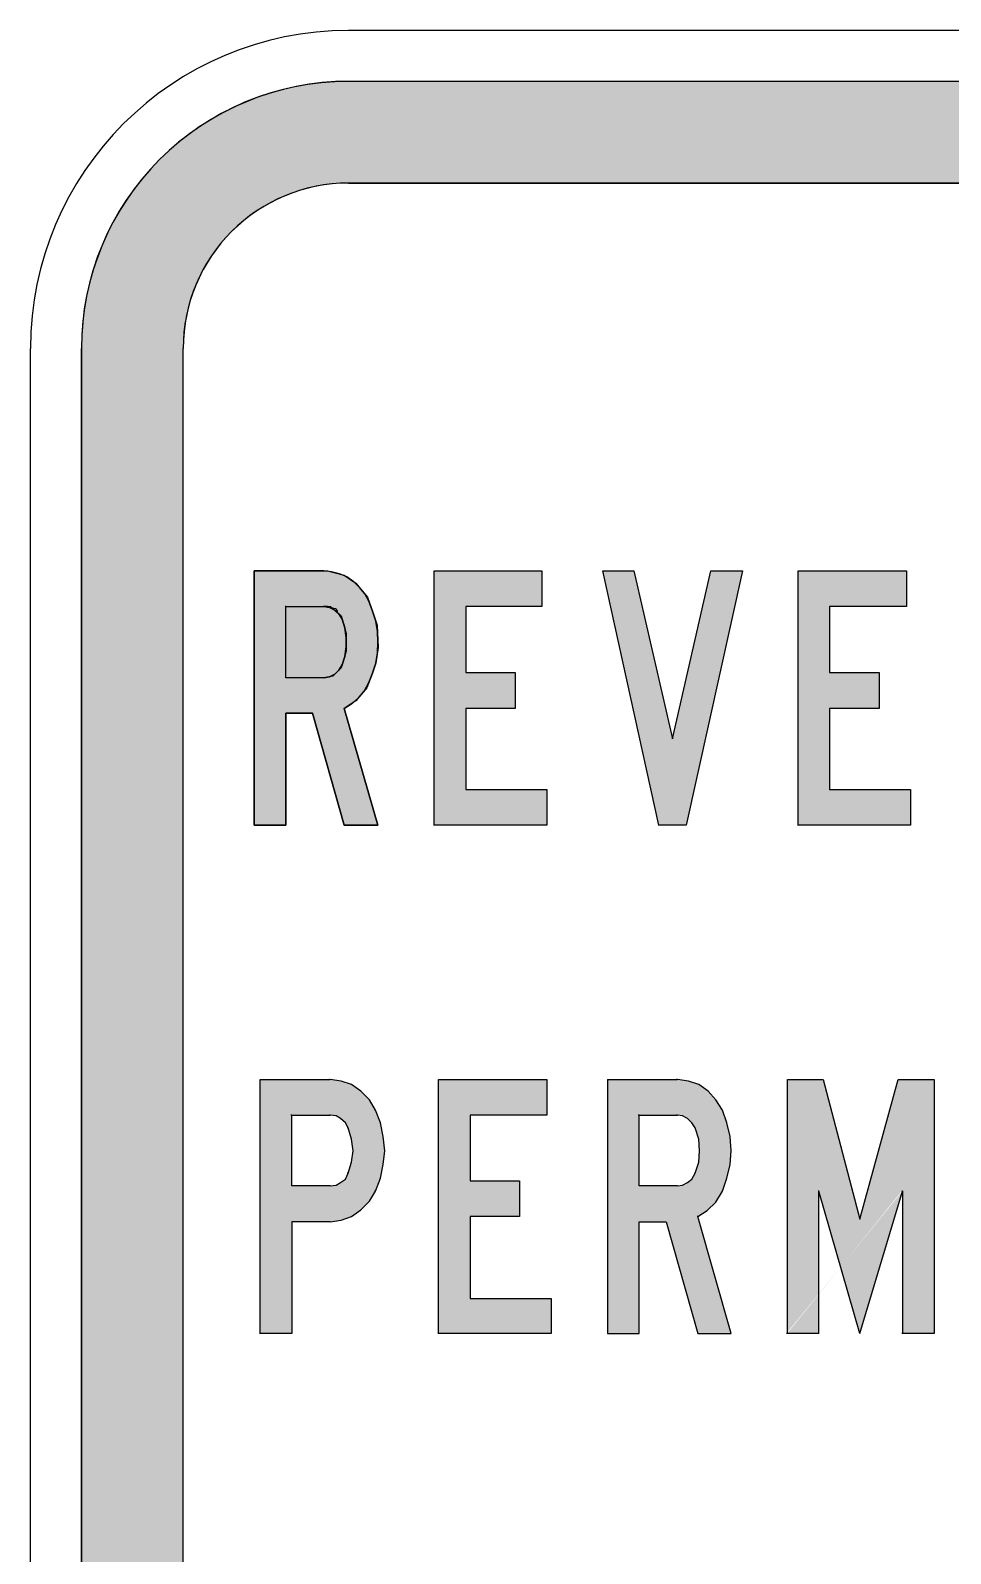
# Model space of a CAD drawing. Extents: x 215 to 290, y 119 to 255.
# Drawn here: x 215.5 to 251.6, y 195 to 254.9 of the extents above; entities that cross this region are included whole.
import ezdxf

# ---------------------------------------------------------------- set-up
doc = ezdxf.new("R2010")
doc.units = 0
doc.header["$MEASUREMENT"] = 0
doc.linetypes.add('CENTERX2', pattern=[101.6, 63.5, -12.7, 12.7, -12.7])
doc.layers.get('0').update_dxf_attribs({"linetype": 'CONTINUOUS'})
doc.layers.add('L35', color=3, linetype='CONTINUOUS')
doc.layers.add('T25', color=1, linetype='CONTINUOUS')

msp = doc.modelspace()

# ---------------------------------------------------------------- hatches: boundary and pattern name
at = {"layer": 'T25', "linetype": 'CENTERX2'}
h = msp.add_hatch(color=256, dxfattribs=at)
edge = h.paths.add_edge_path(flags=16)
edge.add_arc((227.982, 242.366), 6.5, 90, 180, ccw=False)
edge.add_line((227.982, 248.866), (277.982, 248.866))
edge.add_arc((277.982, 242.366), 6.5, 0, 90, ccw=False)
edge.add_line((284.482, 242.366), (284.482, 154.866))
edge.add_arc((277.982, 154.866), 6.5, -90, 0, ccw=False)
edge.add_line((277.982, 148.366), (227.982, 148.366))
edge.add_arc((227.982, 154.866), 6.5, 180, 270, ccw=False)
edge.add_line((221.482, 154.866), (221.482, 242.366))
edge = h.paths.add_edge_path()
edge.add_arc((277.982, 242.366), 10.5, 360, 450)
edge.add_line((277.982, 252.866), (227.982, 252.866))
edge.add_arc((227.982, 242.366), 10.5, 90, 180)
edge.add_line((217.482, 242.366), (217.482, 154.866))
edge.add_arc((227.982, 154.866), 10.5, 180, 270)
edge.add_line((227.982, 144.366), (277.982, 144.366))
edge.add_arc((277.982, 154.866), 10.5, 270, 360)
edge.add_line((288.482, 154.866), (288.482, 242.366))
h = msp.add_hatch(color=256, dxfattribs=at)
h.paths.add_polyline_path([(217.482, 154.866, 0.414214), (227.982, 144.366), (277.982, 144.366, 0.414214), (288.482, 154.866), (288.482, 242.366, 0.414214), (277.982, 252.866), (227.982, 252.866, 0.414214), (217.482, 242.366)])
h.paths.add_polyline_path([(221.482, 242.366, -0.414214), (227.982, 248.866), (277.982, 248.866, -0.414214), (284.482, 242.366), (284.482, 154.866, -0.414214), (277.982, 148.366), (227.982, 148.366, -0.414214), (221.482, 154.866)], flags=16)
h.paths.add_polyline_path([(224.275, 233.628), (226.982, 233.628), (227.158, 233.628), (227.802, 233.456), (228.27, 233.132), (228.72, 232.592), (228.925, 232.037), (229.098, 231.489), (229.142, 230.611), (229.049, 229.991), (228.925, 229.598), (228.7, 229.021), (228.265, 228.507), (227.809, 228.214), (229.131, 223.626), (227.809, 223.626), (226.569, 228.028), (225.515, 228.028), (225.515, 223.626), (224.275, 223.626)], flags=0)
h.paths.add_polyline_path([(224.275, 233.628), (227.158, 233.628), (227.802, 233.456), (228.27, 233.132), (228.72, 232.592), (228.925, 232.037), (229.098, 231.489), (229.142, 230.611), (229.049, 229.991), (228.925, 229.598), (228.7, 229.021), (228.265, 228.507), (227.809, 228.214), (229.131, 223.626), (227.809, 223.626), (226.569, 228.028), (225.515, 228.028), (225.515, 223.626), (224.275, 223.626)], flags=0)
h.paths.add_polyline_path([(225.515, 229.412), (225.515, 232.223), (227.271, 232.223), (227.687, 231.859), (227.891, 231.165), (227.891, 230.458), (227.689, 229.809), (227.356, 229.477), (227.003, 229.412)], flags=0)
h.paths.add_polyline_path([(227.23, 232.181), (227.481, 232.136), (227.549, 232.022), (227.23, 232.181), (227.003, 232.223), (227.148, 232.223)], flags=0)
h.paths.add_polyline_path([(231.342, 233.628), (235.579, 233.628), (235.579, 232.223), (232.582, 232.223), (232.582, 229.619), (234.525, 229.619), (234.525, 228.214), (232.582, 228.214), (232.582, 225.031), (235.765, 225.031), (235.765, 223.626), (231.342, 223.626)], flags=0)
h.paths.add_polyline_path([(237.976, 233.628), (239.195, 233.628), (240.704, 227.015), (242.212, 233.628), (243.452, 233.628), (241.241, 223.626), (240.166, 223.626)], flags=0)
h.paths.add_polyline_path([(245.643, 233.628), (249.9, 233.628), (249.9, 232.223), (246.883, 232.223), (246.883, 229.619), (248.825, 229.619), (248.825, 228.214), (246.883, 228.214), (246.883, 225.031), (250.065, 225.031), (250.065, 223.626), (245.643, 223.626)], flags=0)
h.paths.add_polyline_path([(252.276, 233.628), (255.004, 233.628), (255.19, 233.628), (255.811, 233.45), (256.271, 233.132), (256.704, 232.613), (257.015, 231.873), (257.143, 231.024), (257.101, 230.185), (256.908, 229.452), (256.513, 228.75), (256.099, 228.4), (255.81, 228.214), (257.132, 223.626), (255.81, 223.626), (254.57, 228.028), (253.516, 228.028), (253.516, 223.626), (252.276, 223.626)], flags=0)
h.paths.add_polyline_path([(252.276, 233.628), (255.19, 233.628), (255.811, 233.45), (256.271, 233.132), (256.704, 232.613), (257.015, 231.873), (257.143, 231.024), (257.101, 230.185), (256.908, 229.452), (256.513, 228.75), (256.099, 228.4), (255.81, 228.214), (257.132, 223.626), (255.81, 223.626), (254.57, 228.028), (253.516, 228.028), (253.516, 223.626), (252.276, 223.626)], flags=0)
h.paths.add_polyline_path([(253.516, 229.412), (253.516, 232.223), (255.272, 232.223), (255.688, 231.859), (255.892, 231.165), (255.892, 230.458), (255.69, 229.809), (255.293, 229.412)], flags=0)
h.paths.add_polyline_path([(255.532, 229.604), (255.794, 230.04), (255.923, 230.818), (255.789, 231.623), (255.55, 232.022), (255.231, 232.181), (255.025, 232.223), (255.148, 232.223), (255.231, 232.181), (255.485, 232.131), (255.789, 231.623), (255.923, 230.818), (255.794, 230.04)], flags=0)
h.paths.add_polyline_path([(259.343, 226.623), (260.583, 226.623), (260.583, 226.23), (260.604, 225.92), (260.707, 225.631), (260.852, 225.383), (261.059, 225.176), (261.286, 225.011), (261.555, 224.928), (261.823, 224.928), (262.051, 224.969), (262.257, 225.052), (262.464, 225.197), (262.629, 225.362), (262.774, 225.569), (262.877, 225.817), (262.939, 226.065), (262.96, 226.333), (262.939, 226.685), (262.857, 227.057), (262.733, 227.408), (262.567, 227.718), (262.34, 227.986), (262.092, 228.214), (261.513, 228.648), (260.935, 229.02), (260.531, 229.308), (260.054, 229.976), (259.881, 230.466), (259.819, 230.838), (259.765, 231.348), (259.952, 232.238), (260.273, 232.808), (260.687, 233.256), (260.997, 233.442), (261.436, 233.676), (262.204, 233.724), (262.791, 233.577), (263.407, 233.181), (263.918, 232.531), (264.169, 231.776), (264.2, 231.231), (262.96, 231.231), (262.919, 231.499), (262.815, 231.747), (262.671, 231.975), (262.464, 232.161), (262.237, 232.264), (261.989, 232.326), (261.782, 232.305), (261.575, 232.243), (261.389, 232.14), (261.245, 231.975), (261.121, 231.789), (261.038, 231.561), (260.997, 231.313), (260.997, 231.086), (261.059, 230.859), (261.162, 230.652), (261.286, 230.466), (261.472, 230.322), (262.609, 229.516), (262.96, 229.247), (263.407, 228.736), (263.851, 227.968), (264.076, 227.263), (264.2, 226.55), (264.2, 225.734), (263.967, 225.035), (263.577, 224.342), (262.954, 223.815), (262.505, 223.647), (262.063, 223.509), (261.284, 223.555), (260.6, 223.854), (260.062, 224.315), (259.64, 224.949), (259.373, 225.75), (259.343, 226.333)], flags=0)
h.paths.add_polyline_path([(244.543, 193.63), (246.021, 193.63), (248.171, 183.618), (246.861, 183.618), (246.223, 186.44), (244.341, 186.44), (243.703, 183.618), (242.393, 183.618)], flags=0)
h.paths.add_polyline_path([(245.282, 190.841), (245.92, 187.818), (245.887, 187.818), (244.61, 187.818)], flags=0)
h.paths.add_polyline_path([(250.489, 193.63), (251.8, 193.63), (254.218, 187.818), (254.218, 193.63), (255.529, 193.63), (255.529, 183.618), (254.487, 183.618), (251.8, 190.237), (251.8, 183.618), (250.489, 183.618)], flags=0)
h.paths.add_polyline_path([(265.977, 233.628), (267.217, 233.628), (267.217, 223.626), (265.977, 223.626)], flags=0)
h.paths.add_polyline_path([(269.407, 233.628), (270.647, 233.628), (272.941, 227.821), (272.941, 233.628), (274.181, 233.628), (274.181, 223.626), (273.21, 223.626), (270.647, 230.218), (270.647, 223.626), (269.407, 223.626)], flags=0)
h.paths.add_polyline_path([(257.847, 193.63), (259.258, 193.63), (260.736, 190.035), (262.214, 193.63), (263.625, 193.63), (261.374, 188.12), (261.374, 183.618), (260.064, 183.618), (260.064, 188.12)], flags=0)
h.paths.add_polyline_path([(278.727, 233.69), (278.81, 233.711), (279.037, 233.711)], flags=0)
h.paths.add_polyline_path([(276.454, 228.234), (276.454, 229.02), (276.516, 229.805), (276.619, 230.59), (276.805, 231.375), (277.058, 232.286), (277.482, 232.993), (277.978, 233.412), (278.548, 233.678), (279.242, 233.724), (279.823, 233.588), (280.455, 233.181), (280.967, 232.531), (281.218, 231.776), (281.248, 231.231), (280.008, 231.231), (279.988, 231.458), (279.926, 231.665), (279.822, 231.871), (279.698, 232.037), (279.533, 232.181), (279.326, 232.264), (279.14, 232.326), (278.934, 232.326), (278.727, 232.264), (278.541, 232.161), (278.376, 232.016), (278.252, 231.83), (278.169, 231.623), (277.963, 230.9), (277.818, 230.136), (277.735, 229.392), (277.715, 228.627), (277.735, 227.862), (277.818, 227.098), (277.963, 226.354), (278.169, 225.631), (278.252, 225.424), (278.355, 225.259), (278.5, 225.114), (278.665, 225.011), (278.851, 224.949), (279.037, 224.928), (279.264, 224.949), (279.471, 225.031), (279.657, 225.176), (279.802, 225.341), (279.926, 225.548), (279.988, 225.775), (280.008, 226.023), (280.008, 227.015), (279.037, 227.015), (279.037, 228.42), (281.248, 228.42), (281.248, 226.023), (281.22, 225.483), (280.974, 224.745), (280.521, 224.128), (279.922, 223.701), (279.266, 223.508), (279.037, 223.523), (278.81, 223.523), (278.238, 223.666), (277.651, 224.072), (277.226, 224.625), (277.012, 225.114), (276.805, 225.879), (276.619, 226.643), (276.516, 227.428)], flags=0)
h.paths.add_polyline_path([(241.15, 173.64), (245.819, 173.64), (245.819, 172.229), (244.14, 172.229), (244.14, 163.628), (242.829, 163.628), (242.829, 172.229), (241.15, 172.229)], flags=0)
h.paths.add_polyline_path([(248.138, 173.64), (249.448, 173.64), (249.448, 163.628), (248.138, 163.628)], flags=0)
h.paths.add_polyline_path([(251.8, 173.64), (253.278, 173.64), (254.79, 168.13), (256.369, 173.64), (257.847, 173.64), (257.847, 163.628), (256.57, 163.628), (256.57, 169.239), (254.79, 163.628), (253.11, 169.239), (253.11, 163.628), (251.8, 163.628)], flags=0)
h.paths.add_polyline_path([(260.199, 173.64), (264.667, 173.64), (264.667, 172.229), (261.509, 172.229), (261.509, 169.642), (263.558, 169.642), (263.558, 168.231), (261.509, 168.231), (261.509, 165.039), (264.868, 165.039), (264.868, 163.628), (260.199, 163.628)], flags=0)
h = msp.add_hatch(color=256, dxfattribs=at)
h.paths.add_polyline_path([(227.809, 228.214), (228.098, 228.4), (228.367, 228.627), (228.594, 228.896), (228.78, 229.226), (228.925, 229.598), (229.049, 229.991), (229.111, 230.404), (229.131, 230.818), (229.111, 231.231), (229.049, 231.644), (228.925, 232.037), (228.78, 232.429), (228.615, 232.719), (228.408, 232.967), (228.181, 233.194), (227.912, 233.38), (227.623, 233.504), (227.313, 233.587), (227.003, 233.628), (226.982, 233.628), (224.275, 233.628), (224.275, 223.626), (225.515, 223.626), (225.515, 228.028), (226.569, 228.028), (227.809, 223.626), (229.131, 223.626)])
h.paths.add_polyline_path([(227.003, 229.412), (225.515, 229.412), (225.515, 232.223), (227.003, 232.223), (227.23, 232.181), (227.437, 232.078), (227.602, 231.933), (227.726, 231.727), (227.829, 231.375), (227.891, 231.004), (227.891, 230.632), (227.829, 230.26), (227.726, 229.929), (227.602, 229.722), (227.437, 229.557), (227.23, 229.454)], flags=16)
h = msp.add_hatch(color=256, dxfattribs=at)
h.paths.add_polyline_path([(250.065, 223.626), (245.643, 223.626), (245.643, 233.628), (249.9, 233.628), (249.9, 232.223), (246.883, 232.223), (246.883, 229.619), (248.825, 229.619), (248.825, 228.214), (246.883, 228.214), (246.883, 225.031), (250.065, 225.031)])
h.paths.add_polyline_path([(241.241, 223.626), (240.166, 223.626), (237.976, 233.628), (239.195, 233.628), (240.704, 227.015), (242.212, 233.628), (243.452, 233.628)])
h.paths.add_polyline_path([(235.765, 223.626), (231.342, 223.626), (231.342, 233.628), (235.579, 233.628), (235.579, 232.223), (232.582, 232.223), (232.582, 229.619), (234.525, 229.619), (234.525, 228.214), (232.582, 228.214), (232.582, 225.031), (235.765, 225.031)])
h.paths.add_polyline_path([(270.647, 223.626), (269.407, 223.626), (269.407, 233.628), (270.647, 233.628), (272.941, 227.821), (272.941, 233.628), (274.181, 233.628), (274.181, 223.626), (273.21, 223.626), (270.647, 230.218)])
h.paths.add_polyline_path([(267.217, 223.626), (265.977, 223.626), (265.977, 233.628), (267.217, 233.628)])
edge = h.paths.add_edge_path()
edge.add_line((245.643, 223.626), (245.622, 223.626))
edge.add_line((240.166, 223.626), (240.146, 223.626))
edge.add_line((231.342, 223.626), (231.322, 223.626))
edge.add_line((269.407, 223.626), (269.387, 223.626))
edge.add_line((265.977, 223.626), (265.956, 223.626))
h = msp.add_hatch(color=256, dxfattribs=at)
h.paths.add_polyline_path([(225.751, 208.034), (227.259, 208.034), (227.695, 208.101), (228.097, 208.235), (228.466, 208.503), (228.801, 208.839), (229.036, 209.241), (229.237, 209.743), (229.337, 210.28), (229.404, 210.816), (229.337, 211.386), (229.237, 211.922), (229.036, 212.425), (228.801, 212.827), (228.466, 213.162), (228.097, 213.43), (227.695, 213.564), (227.259, 213.631), (227.226, 213.631), (224.511, 213.631), (224.511, 203.644), (225.751, 203.644)])
h.paths.add_polyline_path([(225.751, 209.442), (225.751, 212.224), (227.259, 212.224), (227.494, 212.19), (227.662, 212.089), (227.863, 211.922), (227.963, 211.721), (228.097, 211.285), (228.164, 210.816), (228.097, 210.38), (227.963, 209.945), (227.863, 209.71), (227.662, 209.576), (227.494, 209.475), (227.259, 209.442)], flags=16)
h = msp.add_hatch(color=256, dxfattribs=at)
h.paths.add_polyline_path([(235.94, 203.644), (231.516, 203.644), (231.516, 213.631), (235.772, 213.631), (235.772, 212.224), (232.756, 212.224), (232.756, 209.643), (234.7, 209.643), (234.7, 208.235), (232.756, 208.235), (232.756, 205.018), (235.94, 205.018)])
edge = h.paths.add_edge_path()
edge.add_line((231.516, 203.644), (231.482, 203.644))
h = msp.add_hatch(color=256, dxfattribs=at)
h.paths.add_polyline_path([(242.408, 208.805), (242.676, 209.241), (242.844, 209.743), (242.978, 210.28), (243.011, 210.816), (242.978, 211.386), (242.844, 211.922), (242.676, 212.425), (242.408, 212.827), (242.106, 213.162), (241.738, 213.43), (241.336, 213.564), (240.9, 213.631), (240.866, 213.631), (238.152, 213.631), (238.152, 203.644), (239.392, 203.644), (239.392, 208.034), (240.464, 208.034), (241.704, 203.644), (243.011, 203.644), (241.704, 208.235), (242.073, 208.47)])
h.paths.add_polyline_path([(239.392, 209.442), (239.392, 212.224), (240.9, 212.224), (241.101, 212.19), (241.302, 212.089), (241.47, 211.922), (241.604, 211.721), (241.738, 211.285), (241.771, 210.816), (241.738, 210.38), (241.604, 209.945), (241.47, 209.71), (241.302, 209.576), (241.101, 209.475), (240.9, 209.442)], flags=16)
h = msp.add_hatch(color=256, dxfattribs=at)
h.paths.add_polyline_path([(246.463, 203.644), (245.223, 203.644), (245.223, 213.631), (246.631, 213.631), (248.072, 208.135), (249.58, 213.631), (250.988, 213.631), (250.988, 203.644), (249.748, 203.644), (249.748, 209.241), (248.072, 203.644), (246.463, 209.241)])
edge = h.paths.add_edge_path(flags=17)
edge.add_line((246.463, 209.241), (246.43, 209.241))
edge.add_line((246.463, 209.241), (246.43, 209.241))
edge = h.paths.add_edge_path(flags=17)
edge.add_line((249.748, 203.644), (249.714, 203.644))
edge.add_line((249.748, 203.644), (249.714, 203.644))
edge = h.paths.add_edge_path()
edge.add_line((245.223, 203.644), (245.19, 203.644))
edge.add_line((249.748, 209.241), (249.714, 209.241))

# ---------------------------------------------------------------- linework, layer by layer
at = {"color": 1}
for p, q in [((224.275, 233.628), (224.275, 223.626)), ((224.275, 233.628), (227.003, 233.628)), ((227.003, 233.628), (226.982, 233.628)), ((227.003, 233.628), (226.982, 233.628)), ((227.313, 233.587), (227.003, 233.628)), ((227.623, 233.504), (227.313, 233.587)), ((231.342, 223.626), (231.342, 233.628)), ((231.342, 233.628), (235.579, 233.628)), ((235.579, 233.628), (235.579, 232.223)), ((240.166, 223.626), (237.976, 233.628)), ((237.976, 233.628), (239.195, 233.628)), ((239.195, 233.628), (240.704, 227.015)), ((240.704, 227.015), (242.212, 233.628)), ((243.452, 233.628), (241.241, 223.626)), ((242.212, 233.628), (243.452, 233.628)), ((245.643, 223.626), (245.643, 233.628)), ((245.643, 233.628), (249.9, 233.628)), ((249.9, 233.628), (249.9, 232.223)), ((227.912, 233.38), (227.623, 233.504)), ((228.181, 233.194), (227.912, 233.38)), ((228.408, 232.967), (228.181, 233.194)), ((228.615, 232.719), (228.408, 232.967)), ((228.78, 232.429), (228.615, 232.719)), ((228.78, 232.429), (228.759, 232.429)), ((228.925, 232.037), (228.78, 232.429)), ((225.515, 232.223), (225.494, 232.223)), ((225.515, 232.223), (227.003, 232.223)), ((225.515, 229.412), (225.515, 232.223)), ((227.003, 232.223), (226.982, 232.223)), ((227.003, 232.223), (226.982, 232.223)), ((227.23, 232.181), (227.003, 232.223)), ((227.437, 232.078), (227.23, 232.181)), ((227.602, 231.933), (227.437, 232.078)), ((227.726, 231.727), (227.602, 231.933)), ((227.726, 231.727), (227.705, 231.727)), ((227.829, 231.375), (227.726, 231.727)), ((229.049, 231.644), (228.925, 232.037)), ((235.579, 232.223), (232.582, 232.223)), ((232.582, 232.223), (232.582, 229.619)), ((249.9, 232.223), (246.883, 232.223)), ((246.883, 232.223), (246.883, 229.619)), ((227.891, 231.004), (227.829, 231.375)), ((229.111, 231.231), (229.049, 231.644)), ((229.131, 230.818), (229.111, 231.231)), ((227.829, 230.26), (227.891, 230.632)), ((227.891, 230.632), (227.891, 231.004)), ((229.111, 230.404), (229.131, 230.818)), ((227.726, 229.929), (227.829, 230.26)), ((228.925, 229.598), (229.049, 229.991)), ((229.049, 229.991), (229.111, 230.404)), ((227.003, 229.412), (225.515, 229.412)), ((227.003, 229.412), (227.23, 229.454)), ((227.23, 229.454), (227.437, 229.557)), ((227.437, 229.557), (227.602, 229.722)), ((227.602, 229.722), (227.726, 229.929)), ((227.726, 229.929), (227.705, 229.929)), ((228.78, 229.226), (228.925, 229.598)), ((232.582, 229.619), (234.525, 229.619)), ((234.525, 229.619), (234.525, 228.214)), ((246.883, 229.619), (248.825, 229.619)), ((248.825, 229.619), (248.825, 228.214)), ((228.367, 228.627), (228.594, 228.896)), ((228.594, 228.896), (228.78, 229.226)), ((228.78, 229.226), (228.759, 229.226)), ((227.809, 228.214), (227.788, 228.214)), ((227.809, 228.214), (228.098, 228.4)), ((229.131, 223.626), (227.809, 228.214)), ((228.098, 228.4), (228.367, 228.627)), ((234.525, 228.214), (232.582, 228.214)), ((232.582, 228.214), (232.582, 225.031)), ((248.825, 228.214), (246.883, 228.214)), ((246.883, 228.214), (246.883, 225.031)), ((225.515, 223.626), (225.515, 228.028)), ((225.515, 228.028), (226.569, 228.028)), ((226.569, 228.028), (227.809, 223.626)), ((232.582, 225.031), (235.765, 225.031)), ((235.765, 225.031), (235.765, 223.626)), ((246.883, 225.031), (250.065, 225.031)), ((250.065, 225.031), (250.065, 223.626)), ((224.275, 223.626), (225.515, 223.626)), ((227.809, 223.626), (229.131, 223.626)), ((231.342, 223.626), (231.322, 223.626)), ((235.765, 223.626), (231.342, 223.626)), ((240.166, 223.626), (240.146, 223.626)), ((241.241, 223.626), (240.166, 223.626)), ((245.643, 223.626), (245.622, 223.626)), ((250.065, 223.626), (245.643, 223.626)), ((224.511, 203.644), (224.511, 213.631)), ((224.511, 213.631), (227.259, 213.631)), ((227.259, 213.631), (227.226, 213.631)), ((227.259, 213.631), (227.226, 213.631)), ((227.695, 213.564), (227.259, 213.631)), ((228.097, 213.43), (227.695, 213.564)), ((228.466, 213.162), (228.097, 213.43)), ((231.516, 203.644), (231.516, 213.631)), ((231.516, 213.631), (235.772, 213.631)), ((235.772, 213.631), (235.772, 212.224)), ((238.152, 213.631), (238.152, 203.644)), ((238.152, 213.631), (240.9, 213.631)), ((240.9, 213.631), (240.866, 213.631)), ((240.9, 213.631), (240.866, 213.631)), ((241.336, 213.564), (240.9, 213.631)), ((241.738, 213.43), (241.336, 213.564)), ((242.106, 213.162), (241.738, 213.43)), ((245.223, 203.644), (245.223, 213.631)), ((245.223, 213.631), (246.631, 213.631)), ((246.631, 213.631), (248.072, 208.135)), ((248.072, 208.135), (249.58, 213.631)), ((249.58, 213.631), (250.988, 213.631)), ((250.988, 213.631), (250.988, 203.644)), ((228.801, 212.827), (228.466, 213.162)), ((229.036, 212.425), (228.801, 212.827)), ((242.408, 212.827), (242.106, 213.162)), ((242.676, 212.425), (242.408, 212.827)), ((225.751, 212.224), (225.718, 212.224)), ((225.751, 212.224), (227.259, 212.224)), ((225.751, 209.442), (225.751, 212.224)), ((227.259, 212.224), (227.226, 212.224)), ((227.259, 212.224), (227.226, 212.224)), ((227.494, 212.19), (227.259, 212.224)), ((227.662, 212.089), (227.494, 212.19)), ((227.863, 211.922), (227.662, 212.089)), ((229.036, 212.425), (229.002, 212.425)), ((229.237, 211.922), (229.036, 212.425)), ((235.772, 212.224), (232.756, 212.224)), ((232.756, 212.224), (232.756, 209.643)), ((239.392, 212.224), (239.358, 212.224)), ((239.392, 212.224), (240.9, 212.224)), ((239.392, 209.442), (239.392, 212.224)), ((240.9, 212.224), (240.866, 212.224)), ((240.9, 212.224), (240.866, 212.224)), ((241.101, 212.19), (240.9, 212.224)), ((241.302, 212.089), (241.101, 212.19)), ((241.47, 211.922), (241.302, 212.089)), ((242.676, 212.425), (242.643, 212.425)), ((242.844, 211.922), (242.676, 212.425)), ((227.963, 211.721), (227.863, 211.922)), ((227.963, 211.721), (227.93, 211.721)), ((228.097, 211.285), (227.963, 211.721)), ((229.337, 211.386), (229.237, 211.922)), ((229.404, 210.816), (229.337, 211.386)), ((241.604, 211.721), (241.47, 211.922)), ((241.604, 211.721), (241.57, 211.721)), ((241.738, 211.285), (241.604, 211.721)), ((242.978, 211.386), (242.844, 211.922)), ((243.011, 210.816), (242.978, 211.386)), ((228.164, 210.816), (228.097, 211.285)), ((228.097, 210.38), (228.164, 210.816)), ((229.337, 210.28), (229.404, 210.816)), ((241.771, 210.816), (241.738, 211.285)), ((241.738, 210.38), (241.771, 210.816)), ((242.978, 210.28), (243.011, 210.816)), ((227.963, 209.945), (228.097, 210.38)), ((229.237, 209.743), (229.337, 210.28)), ((241.604, 209.945), (241.738, 210.38)), ((242.844, 209.743), (242.978, 210.28)), ((227.494, 209.475), (227.662, 209.576)), ((227.662, 209.576), (227.863, 209.71)), ((227.863, 209.71), (227.963, 209.945)), ((227.963, 209.945), (227.93, 209.945)), ((229.036, 209.241), (229.237, 209.743)), ((232.756, 209.643), (234.7, 209.643)), ((234.7, 209.643), (234.7, 208.235)), ((241.101, 209.475), (241.302, 209.576)), ((241.302, 209.576), (241.47, 209.71)), ((241.47, 209.71), (241.604, 209.945)), ((241.604, 209.945), (241.57, 209.945)), ((242.676, 209.241), (242.844, 209.743)), ((227.259, 209.442), (225.751, 209.442)), ((227.259, 209.442), (227.494, 209.475)), ((228.801, 208.839), (229.036, 209.241)), ((229.036, 209.241), (229.002, 209.241)), ((240.9, 209.442), (239.392, 209.442)), ((240.9, 209.442), (241.101, 209.475)), ((242.408, 208.805), (242.676, 209.241)), ((242.676, 209.241), (242.643, 209.241)), ((246.463, 209.241), (246.43, 209.241)), ((246.463, 209.241), (246.43, 209.241)), ((248.072, 203.644), (246.463, 209.241)), ((246.463, 203.644), (246.463, 209.241)), ((248.072, 203.644), (249.748, 209.241)), ((249.748, 209.241), (249.714, 209.241)), ((249.748, 209.241), (249.748, 203.644)), ((228.097, 208.235), (228.466, 208.503)), ((228.466, 208.503), (228.801, 208.839)), ((241.704, 208.235), (242.073, 208.47)), ((242.073, 208.47), (242.408, 208.805)), ((227.259, 208.034), (225.751, 208.034)), ((225.751, 208.034), (225.751, 203.644)), ((227.259, 208.034), (227.695, 208.101)), ((227.695, 208.101), (228.097, 208.235)), ((234.7, 208.235), (232.756, 208.235)), ((232.756, 208.235), (232.756, 205.018)), ((239.392, 203.644), (239.392, 208.034)), ((239.392, 208.034), (240.464, 208.034)), ((240.464, 208.034), (241.704, 203.644)), ((241.704, 208.235), (241.671, 208.235)), ((243.011, 203.644), (241.704, 208.235)), ((232.756, 205.018), (235.94, 205.018)), ((235.94, 205.018), (235.94, 203.644)), ((224.511, 203.644), (224.478, 203.644)), ((225.751, 203.644), (224.511, 203.644)), ((231.516, 203.644), (231.482, 203.644)), ((235.94, 203.644), (231.516, 203.644)), ((238.152, 203.644), (239.392, 203.644)), ((241.704, 203.644), (243.011, 203.644)), ((245.223, 203.644), (245.19, 203.644)), ((246.463, 203.644), (245.223, 203.644)), ((249.748, 203.644), (249.714, 203.644)), ((249.748, 203.644), (249.714, 203.644)), ((250.988, 203.644), (249.748, 203.644))]:
    msp.add_line(p, q, dxfattribs=at)
at = {"layer": 'L35'}
for p, q in [((277.982, 254.866), (227.982, 254.866)), ((277.982, 252.866), (227.982, 252.866)), ((277.982, 248.866), (227.982, 248.866)), ((215.482, 154.866), (215.482, 242.366)), ((217.482, 154.866), (217.482, 242.366)), ((221.482, 154.866), (221.482, 242.366))]:
    msp.add_line(p, q, dxfattribs=at)
for radius in [12.5, 10.5, 6.5]:
    msp.add_arc((227.982, 242.366), radius, 90, 180, dxfattribs=at)
at = {"layer": 'T25', "linetype": 'CENTERX2'}
for points in [[(288.482, 242.366, 0.414214), (277.982, 252.866), (227.982, 252.866, 0.414214), (217.482, 242.366), (217.482, 154.866, 0.414214), (227.982, 144.366), (277.982, 144.366, 0.414214), (288.482, 154.866)], [(221.482, 242.366, -0.414214), (227.982, 248.866), (277.982, 248.866, -0.414214), (284.482, 242.366), (284.482, 154.866, -0.414214), (277.982, 148.366), (227.982, 148.366, -0.414214), (221.482, 154.866)]]:
    msp.add_lwpolyline(points, format="xyb", close=True, dxfattribs=at)
for points in [[(227.809, 228.214), (228.098, 228.4), (228.367, 228.627), (228.594, 228.896), (228.78, 229.226), (228.925, 229.598), (229.049, 229.991), (229.111, 230.404), (229.131, 230.818), (229.111, 231.231), (229.049, 231.644), (228.925, 232.037), (228.78, 232.429), (228.615, 232.719), (228.408, 232.967), (228.181, 233.194), (227.912, 233.38), (227.623, 233.504), (227.313, 233.587), (227.003, 233.628), (226.982, 233.628), (224.275, 233.628), (224.275, 223.626), (225.515, 223.626), (225.515, 228.028), (226.569, 228.028), (227.809, 223.626), (229.131, 223.626)], [(224.275, 233.628), (227.158, 233.628), (227.802, 233.456), (228.27, 233.132), (228.72, 232.592), (228.925, 232.037), (229.098, 231.489), (229.142, 230.611), (229.049, 229.991), (228.925, 229.598), (228.7, 229.021), (228.265, 228.507), (227.809, 228.214), (229.131, 223.626), (227.809, 223.626), (226.569, 228.028), (225.515, 228.028), (225.515, 223.626), (224.275, 223.626)], [(224.275, 233.628), (226.982, 233.628), (227.158, 233.628), (227.802, 233.456), (228.27, 233.132), (228.72, 232.592), (228.925, 232.037), (229.098, 231.489), (229.142, 230.611), (229.049, 229.991), (228.925, 229.598), (228.7, 229.021), (228.265, 228.507), (227.809, 228.214), (229.131, 223.626), (227.809, 223.626), (226.569, 228.028), (225.515, 228.028), (225.515, 223.626), (224.275, 223.626)], [(231.342, 233.628), (235.579, 233.628), (235.579, 232.223), (232.582, 232.223), (232.582, 229.619), (234.525, 229.619), (234.525, 228.214), (232.582, 228.214), (232.582, 225.031), (235.765, 225.031), (235.765, 223.626), (231.342, 223.626)], [(237.976, 233.628), (239.195, 233.628), (240.704, 227.015), (242.212, 233.628), (243.452, 233.628), (241.241, 223.626), (240.166, 223.626)], [(245.643, 233.628), (249.9, 233.628), (249.9, 232.223), (246.883, 232.223), (246.883, 229.619), (248.825, 229.619), (248.825, 228.214), (246.883, 228.214), (246.883, 225.031), (250.065, 225.031), (250.065, 223.626), (245.643, 223.626)], [(227.003, 229.412), (225.515, 229.412), (225.515, 232.223), (227.003, 232.223), (227.23, 232.181), (227.437, 232.078), (227.602, 231.933), (227.726, 231.727), (227.829, 231.375), (227.891, 231.004), (227.891, 230.632), (227.829, 230.26), (227.726, 229.929), (227.602, 229.722), (227.437, 229.557), (227.23, 229.454)], [(225.515, 229.412), (225.515, 232.223), (227.271, 232.223), (227.687, 231.859), (227.891, 231.165), (227.891, 230.458), (227.689, 229.809), (227.356, 229.477), (227.003, 229.412)], [(227.549, 232.022), (227.148, 232.223), (227.003, 232.223), (227.481, 232.136)]]:
    msp.add_lwpolyline(points, close=True, dxfattribs=at)

doc.saveas('drawing.dxf')
